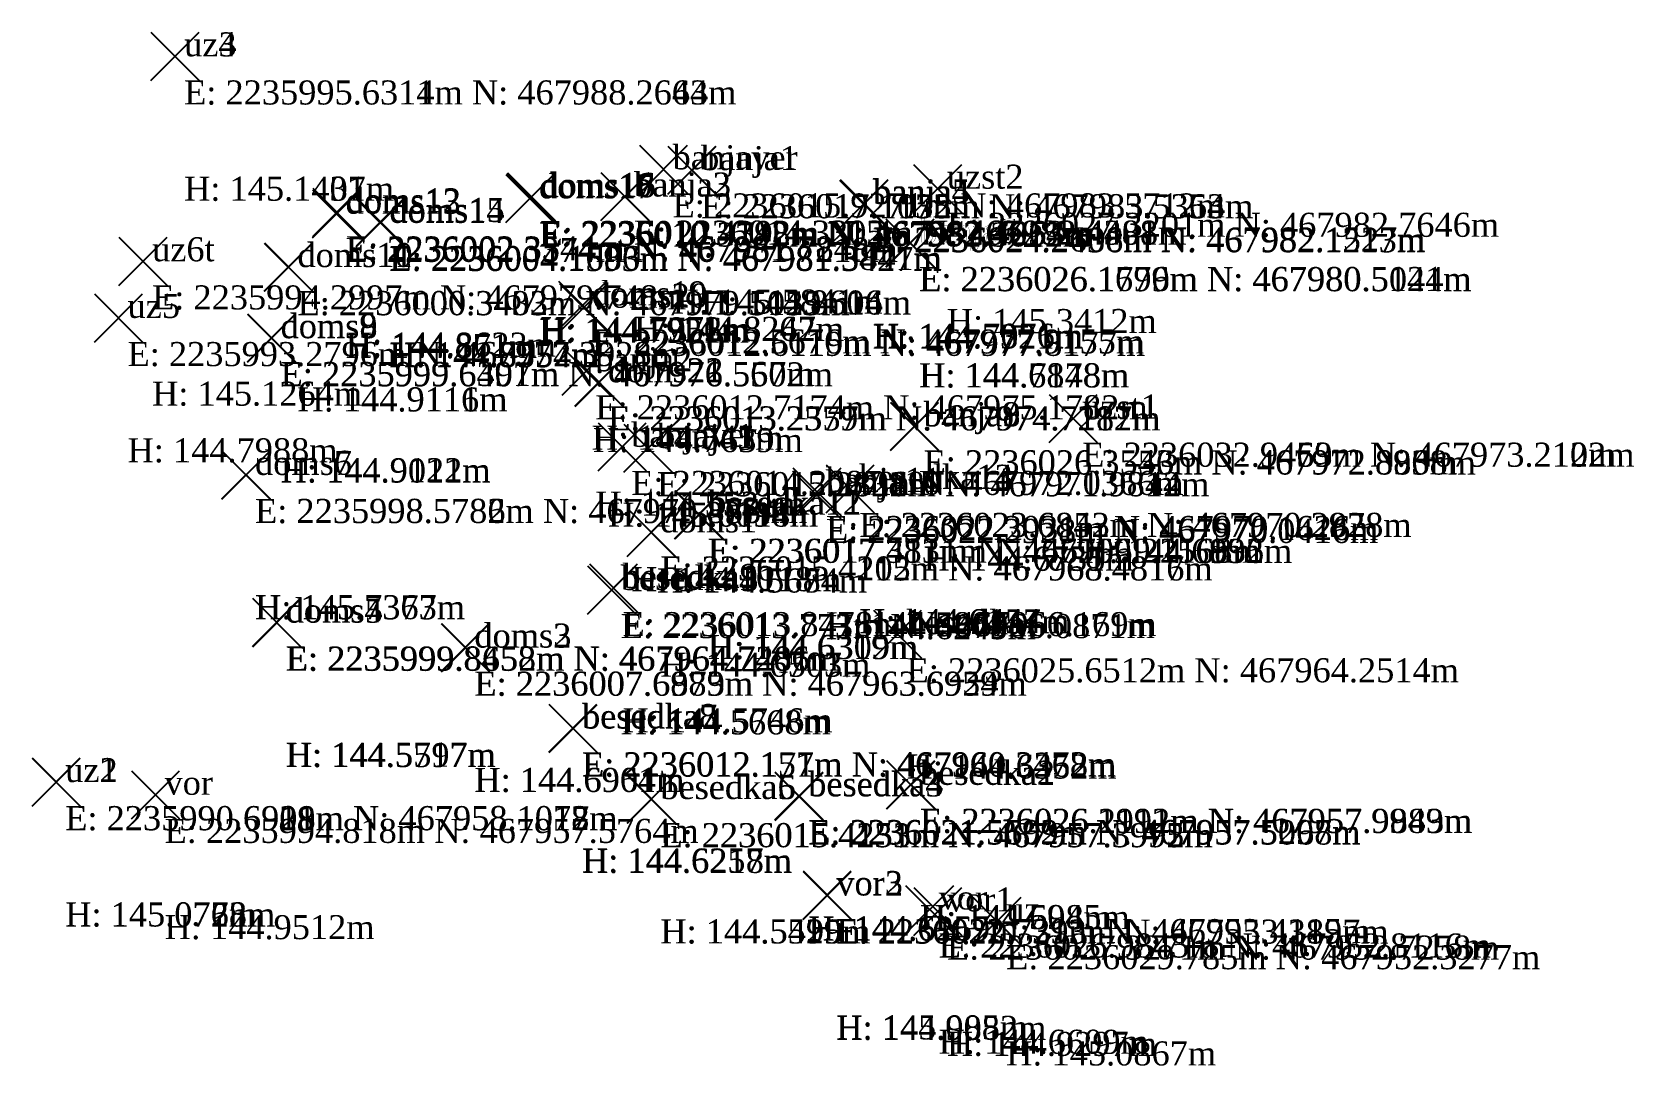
# Model space of a CAD drawing. Header units: millimetres. Extents: x 2228208 to 2236056, y 467424 to 470387.
# Drawn here: x 2235989.7 to 2236056.2, y 467946.3 to 467989.3 of the extents above.
import ezdxf

# ---------------------------------------------------------------- set-up
doc = ezdxf.new("R2010")
doc.units = ezdxf.units.MM
doc.header["$PDMODE"] = 3
doc.styles.get("Standard").update_dxf_attribs({"font": 'times.ttf'})

msp = doc.modelspace()

# ---------------------------------------------------------------- linework, layer by layer
at = {"layer": 'Survey.td2'}
for p in [(2235995.631, 467988.266, 145.141), (2235995.631, 467988.264, 145.143), (2236015.927, 467983.571, 145.584), (2236017.107, 467983.535, 144.861), (2236017.113, 467983.536, 144.861), (2236027.32, 467982.765, 145.341), (2236010.374, 467982.361, 144.792), (2236010.42, 467982.405, 144.776), (2236010.439, 467982.426, 144.797), (2236014.322, 467982.439, 144.826), (2236014.33, 467982.44, 144.825), (2236024.244, 467982.121, 144.732), (2236024.261, 467982.153, 144.708), (2236002.337, 467981.722, 144.871), (2236002.354, 467981.784, 144.862), (2236004.159, 467981.343, 144.855), (2236004.169, 467981.384, 144.875), (2236026.168, 467980.512, 144.688), (2236026.18, 467980.504, 144.715), (2235994.3, 467979.748, 145.126), (2236000.34, 467979.506, 144.912), (2236000.343, 467979.513, 144.911), (2235993.28, 467977.393, 144.799), (2236012.568, 467977.916, 144.845), (2236012.612, 467977.818, 144.764), (2235999.639, 467976.567, 144.912), (2235999.641, 467976.55, 144.901), (2236012.717, 467975.178, 144.552), (2236013.238, 467974.721, 145.009), (2236013.256, 467974.719, 145.012), (2236026.354, 467972.896, 144.675), (2236026.356, 467972.884, 144.674), (2236032.946, 467973.212, 144.689), (2236032.946, 467973.21, 144.694), (2236014.209, 467972.037, 144.512), (2236015.282, 467971.981, 144.567), (2236015.284, 467971.984, 144.568), (2235998.578, 467970.875, 145.737), (2235998.579, 467970.868, 145.737), (2236022.293, 467970.042, 144.625), (2236022.303, 467970.163, 144.581), (2236023.684, 467970.293, 144.644), (2236023.685, 467970.288, 144.616), (2236017.383, 467969.216, 144.632), (2236017.411, 467969.217, 144.631), (2236015.412, 467968.482, 144.671), (2236015.42, 467968.482, 144.65), (2236013.773, 467966.087, 144.567), (2236013.848, 467966.169, 144.575), (2235999.846, 467964.741, 144.572), (2235999.865, 467964.728, 144.56), (2236025.651, 467964.251, 144.635), (2236007.688, 467963.696, 144.696), (2236007.698, 467963.692, 144.69), (2236012.157, 467960.347, 144.626), (2236012.171, 467960.327, 144.622), (2235990.69, 467958.107, 145.078), (2235990.692, 467958.102, 145.072), (2235990.693, 467958.102, 145.076), (2236026.199, 467957.995, 144.594), (2235994.818, 467957.576, 144.951), (2236015.413, 467957.397, 144.553), (2236015.425, 467957.399, 144.549), (2236021.559, 467957.53, 144.616), (2236021.567, 467957.507, 144.627), (2236026.211, 467957.988, 144.608), (2236022.729, 467953.412, 145.005), (2236022.731, 467953.39, 144.988), (2236026.985, 467952.812, 144.661), (2236027.327, 467952.726, 144.93), (2236029.785, 467952.328, 145.087)]:
    msp.add_point(p, dxfattribs=at)

# ---------------------------------------------------------------- texts
at = {"layer": 'Heights', "color": 24}
for s, p in [(' H: 145.1407m', (2235995.631, 467982.266, 145.141)), (' H: 145.1431m', (2235995.631, 467982.264, 145.143)), (' H: 145.5841m', (2236015.927, 467977.571, 145.584)), (' H: 144.8606m', (2236017.107, 467977.535, 144.861)), (' H: 144.8614m', (2236017.113, 467977.536, 144.861)), (' H: 145.3412m', (2236027.32, 467976.765, 145.341)), (' H: 144.7921m', (2236010.374, 467976.361, 144.792)), (' H: 144.7756m', (2236010.42, 467976.405, 144.776)), (' H: 144.7972m', (2236010.439, 467976.426, 144.797)), (' H: 144.8262m', (2236014.322, 467976.439, 144.826)), (' H: 144.8247m', (2236014.33, 467976.44, 144.825)), (' H: 144.7321m', (2236024.244, 467976.121, 144.732)), (' H: 144.7076m', (2236024.261, 467976.153, 144.708)), (' H: 144.871m', (2236002.337, 467975.722, 144.871)), (' H: 144.8623m', (2236002.354, 467975.784, 144.862)), (' H: 144.8554m', (2236004.159, 467975.343, 144.855)), (' H: 144.8752m', (2236004.169, 467975.384, 144.875)), (' H: 144.6878m', (2236026.168, 467974.512, 144.688)), (' H: 144.7148m', (2236026.18, 467974.504, 144.715)), (' H: 145.1264m', (2235994.3, 467973.748, 145.126)), (' H: 144.9116m', (2236000.34, 467973.506, 144.912)), (' H: 144.9111m', (2236000.343, 467973.513, 144.911)), (' H: 144.7988m', (2235993.28, 467971.393, 144.799)), (' H: 144.845m', (2236012.568, 467971.916, 144.845)), (' H: 144.7639m', (2236012.612, 467971.818, 144.764)), (' H: 144.9122m', (2235999.639, 467970.567, 144.912)), (' H: 144.9011m', (2235999.641, 467970.55, 144.901)), (' H: 144.5521m', (2236012.717, 467969.178, 144.552)), (' H: 145.0094m', (2236013.238, 467968.721, 145.009)), (' H: 145.0118m', (2236013.256, 467968.719, 145.012)), (' H: 144.6751m', (2236026.354, 467966.896, 144.675)), (' H: 144.6735m', (2236026.356, 467966.884, 144.674)), (' H: 144.6892m', (2236032.946, 467967.212, 144.689)), (' H: 144.6936m', (2236032.946, 467967.21, 144.694)), (' H: 144.5118m', (2236014.209, 467966.037, 144.512)), (' H: 144.5674m', (2236015.282, 467965.981, 144.567)), (' H: 144.5684m', (2236015.284, 467965.984, 144.568)), (' H: 145.7367m', (2235998.578, 467964.875, 145.737)), (' H: 145.7373m', (2235998.579, 467964.868, 145.737)), (' H: 144.6245m', (2236022.293, 467964.042, 144.625)), (' H: 144.5808m', (2236022.303, 467964.163, 144.581)), (' H: 144.6444m', (2236023.684, 467964.293, 144.644)), (' H: 144.6157m', (2236023.685, 467964.288, 144.616)), (' H: 144.6319m', (2236017.383, 467963.216, 144.632)), (' H: 144.6309m', (2236017.411, 467963.217, 144.631)), (' H: 144.6707m', (2236015.412, 467962.482, 144.671)), (' H: 144.6503m', (2236015.42, 467962.482, 144.65)), (' H: 144.5668m', (2236013.773, 467960.087, 144.567)), (' H: 144.5746m', (2236013.848, 467960.169, 144.575)), (' H: 144.5717m', (2235999.846, 467958.741, 144.572)), (' H: 144.5597m', (2235999.865, 467958.728, 144.56)), (' H: 144.6352m', (2236025.651, 467958.251, 144.635)), (' H: 144.6964m', (2236007.688, 467957.696, 144.696)), (' H: 144.6901m', (2236007.698, 467957.692, 144.69)), (' H: 144.6257m', (2236012.157, 467954.347, 144.626)), (' H: 144.6218m', (2236012.171, 467954.327, 144.622)), (' H: 145.0778m', (2235990.69, 467952.107, 145.078)), (' H: 145.0723m', (2235990.692, 467952.102, 145.072)), (' H: 145.076m', (2235990.693, 467952.102, 145.076)), (' H: 144.5945m', (2236026.199, 467951.995, 144.594)), (' H: 144.608m', (2236026.211, 467951.988, 144.608)), (' H: 144.9512m', (2235994.818, 467951.576, 144.951)), (' H: 144.5529m', (2236015.413, 467951.397, 144.553)), (' H: 144.5495m', (2236015.425, 467951.399, 144.549)), (' H: 144.6157m', (2236021.559, 467951.53, 144.616)), (' H: 144.6269m', (2236021.567, 467951.507, 144.627)), (' H: 145.005m', (2236022.729, 467947.412, 145.005)), (' H: 144.9882m', (2236022.731, 467947.39, 144.988)), (' H: 144.6609m', (2236026.985, 467946.812, 144.661)), (' H: 144.9297m', (2236027.327, 467946.726, 144.93)), (' H: 145.0867m', (2236029.785, 467946.328, 145.087))]:
    msp.add_text(s, height=1, dxfattribs=at).set_placement(p)
at = {"layer": 'Positions', "color": 7}
for s, p in [(' E: 2235995.6311m N: 467988.2663m', (2235995.631, 467986.266, 145.141)), (' E: 2235995.6314m N: 467988.2644m', (2235995.631, 467986.264, 145.143)), (' E: 2236015.9271m N: 467983.5712m', (2236015.927, 467981.571, 145.584)), (' E: 2236017.1075m N: 467983.5353m', (2236017.107, 467981.535, 144.861)), (' E: 2236017.1132m N: 467983.5364m', (2236017.113, 467981.536, 144.861)), (' E: 2236027.3201m N: 467982.7646m', (2236027.32, 467980.765, 145.341)), (' E: 2236010.3742m N: 467982.3612m', (2236010.374, 467980.361, 144.792)), (' E: 2236010.4198m N: 467982.4054m', (2236010.42, 467980.405, 144.776)), (' E: 2236010.4392m N: 467982.4263m', (2236010.439, 467980.426, 144.797)), (' E: 2236014.3215m N: 467982.4388m', (2236014.322, 467980.439, 144.826)), (' E: 2236014.3302m N: 467982.4401m', (2236014.33, 467980.44, 144.825)), (' E: 2236024.2436m N: 467982.1213m', (2236024.244, 467980.121, 144.732)), (' E: 2236024.2608m N: 467982.1527m', (2236024.261, 467980.153, 144.708)), (' E: 2236002.3374m N: 467981.7218m', (2236002.337, 467979.722, 144.871)), (' E: 2236002.3544m N: 467981.784m', (2236002.354, 467979.784, 144.862)), (' E: 2236004.1593m N: 467981.3427m', (2236004.159, 467979.343, 144.855)), (' E: 2236004.1686m N: 467981.3841m', (2236004.169, 467979.384, 144.875)), (' E: 2236026.1676m N: 467980.5121m', (2236026.168, 467978.512, 144.688)), (' E: 2236026.1799m N: 467980.5044m', (2236026.18, 467978.504, 144.715)), (' E: 2235994.2997m N: 467979.748m', (2235994.3, 467977.748, 145.126)), (' E: 2236000.3403m N: 467979.5059m', (2236000.34, 467977.506, 144.912)), (' E: 2236000.3432m N: 467979.5125m', (2236000.343, 467977.513, 144.911)), (' E: 2235993.2796m N: 467977.3928m', (2235993.28, 467975.393, 144.799)), (' E: 2236012.5676m N: 467977.9155m', (2236012.568, 467975.916, 144.845)), (' E: 2236012.6119m N: 467977.8177m', (2236012.612, 467975.818, 144.764)), (' E: 2235999.6391m N: 467976.567m', (2235999.639, 467974.567, 144.912)), (' E: 2235999.6407m N: 467976.5502m', (2235999.641, 467974.55, 144.901)), (' E: 2236012.7174m N: 467975.1782m', (2236012.717, 467973.178, 144.552)), (' E: 2236013.2379m N: 467974.7212m', (2236013.238, 467972.721, 145.009)), (' E: 2236013.2557m N: 467974.7187m', (2236013.256, 467972.719, 145.012)), (' E: 2236026.3543m N: 467972.896m', (2236026.354, 467970.896, 144.675)), (' E: 2236026.3556m N: 467972.8838m', (2236026.356, 467970.884, 144.674)), (' E: 2236032.9463m N: 467973.212m', (2236032.946, 467971.212, 144.689)), (' E: 2236032.9459m N: 467973.2102m', (2236032.946, 467971.21, 144.694)), (' E: 2236014.2087m N: 467972.0366m', (2236014.209, 467970.037, 144.512)), (' E: 2236015.2822m N: 467971.9814m', (2236015.282, 467969.981, 144.567)), (' E: 2236015.2838m N: 467971.9842m', (2236015.284, 467969.984, 144.568)), (' E: 2235998.5782m N: 467970.8754m', (2235998.578, 467968.875, 145.737)), (' E: 2235998.5786m N: 467970.868m', (2235998.579, 467968.868, 145.737)), (' E: 2236022.2928m N: 467970.0416m', (2236022.293, 467968.042, 144.625)), (' E: 2236022.3031m N: 467970.1626m', (2236022.303, 467968.163, 144.581)), (' E: 2236023.6843m N: 467970.2928m', (2236023.684, 467968.293, 144.644)), (' E: 2236023.6852m N: 467970.2878m', (2236023.685, 467968.288, 144.616)), (' E: 2236017.383m N: 467969.2156m', (2236017.383, 467967.216, 144.632)), (' E: 2236017.4111m N: 467969.2168m', (2236017.411, 467967.217, 144.631)), (' E: 2236015.4115m N: 467968.4817m', (2236015.412, 467966.482, 144.671)), (' E: 2236015.4202m N: 467968.4816m', (2236015.42, 467966.482, 144.65)), (' E: 2236013.773m N: 467966.0871m', (2236013.773, 467964.087, 144.567)), (' E: 2236013.8478m N: 467966.169m', (2236013.848, 467964.169, 144.575)), (' E: 2235999.8458m N: 467964.7406m', (2235999.846, 467962.741, 144.572)), (' E: 2235999.8652m N: 467964.7281m', (2235999.865, 467962.728, 144.56)), (' E: 2236025.6512m N: 467964.2514m', (2236025.651, 467962.251, 144.635)), (' E: 2236007.6883m N: 467963.6959m', (2236007.688, 467961.696, 144.696)), (' E: 2236007.6979m N: 467963.6924m', (2236007.698, 467961.692, 144.69)), (' E: 2236012.157m N: 467960.3472m', (2236012.157, 467958.347, 144.626)), (' E: 2236012.171m N: 467960.3268m', (2236012.171, 467958.327, 144.622)), (' E: 2235990.6901m N: 467958.1072m', (2235990.69, 467956.107, 145.078)), (' E: 2235990.6919m N: 467958.1017m', (2235990.692, 467956.102, 145.072)), (' E: 2235990.6928m N: 467958.1018m', (2235990.693, 467956.102, 145.076)), (' E: 2236026.1992m N: 467957.9949m', (2236026.199, 467955.995, 144.594)), (' E: 2236026.2111m N: 467957.9883m', (2236026.211, 467955.988, 144.608)), (' E: 2235994.818m N: 467957.5764m', (2235994.818, 467955.576, 144.951)), (' E: 2236015.4131m N: 467957.3975m', (2236015.413, 467955.397, 144.553)), (' E: 2236015.4253m N: 467957.3992m', (2236015.425, 467955.399, 144.549)), (' E: 2236021.5592m N: 467957.5297m', (2236021.559, 467955.53, 144.616)), (' E: 2236021.5669m N: 467957.5068m', (2236021.567, 467955.507, 144.627)), (' E: 2236022.729m N: 467953.4115m', (2236022.729, 467951.412, 145.005)), (' E: 2236022.7313m N: 467953.3897m', (2236022.731, 467951.39, 144.988)), (' E: 2236026.9845m N: 467952.8116m', (2236026.985, 467950.812, 144.661)), (' E: 2236027.3271m N: 467952.7258m', (2236027.327, 467950.726, 144.93)), (' E: 2236029.785m N: 467952.3277m', (2236029.785, 467950.328, 145.087))]:
    msp.add_text(s, height=1, dxfattribs=at).set_placement(p)
at = {"layer": 'Survey.td2_Mark'}
for s, p in [(' uz3', (2235995.631, 467988.264)), (' uz4', (2235995.631, 467988.266)), (' banjaver', (2236015.927, 467983.571)), (' banja', (2236017.107, 467983.535)), (' banja1', (2236017.113, 467983.536)), (' uzst2', (2236027.32, 467982.765)), (' doms17', (2236010.374, 467982.361)), (' doms18', (2236010.42, 467982.405)), (' doms16', (2236010.439, 467982.426)), (' banja2', (2236014.322, 467982.439)), (' banja3', (2236014.33, 467982.44)), (' banja4', (2236024.244, 467982.121)), (' banja5', (2236024.261, 467982.153)), (' doms13', (2236002.337, 467981.722)), (' doms12', (2236002.354, 467981.784)), (' doms14', (2236004.159, 467981.343)), (' doms15', (2236004.169, 467981.384)), (' banja7', (2236026.168, 467980.512)), (' banja6', (2236026.18, 467980.504)), (' uz6t', (2235994.3, 467979.748)), (' doms11', (2236000.34, 467979.506)), (' doms10', (2236000.343, 467979.513)), (' doms19', (2236012.568, 467977.916)), (' uz5', (2235993.28, 467977.393)), (' doms20', (2236012.612, 467977.818)), (' doms9', (2235999.639, 467976.567)), (' doms8', (2235999.641, 467976.55)), (' banja2', (2236012.717, 467975.178)), (' doms21', (2236013.238, 467974.721)), (' doms22', (2236013.256, 467974.719)), (' banja9', (2236026.354, 467972.896)), (' banja8', (2236026.356, 467972.884)), (' uzst1', (2236032.946, 467973.21)), (' uzst', (2236032.946, 467973.212)), (' banjaver', (2236014.209, 467972.037)), (' banja', (2236015.282, 467971.981)), (' banja1', (2236015.284, 467971.984)), (' doms6', (2235998.578, 467970.875)), (' doms7', (2235998.579, 467970.868)), (' banja10', (2236022.293, 467970.042)), (' banja11', (2236022.303, 467970.163)), (' besedka13', (2236023.684, 467970.293)), (' besedka14', (2236023.685, 467970.288)), (' besedka12', (2236017.383, 467969.216)), (' besedka11', (2236017.411, 467969.217)), (' doms1', (2236015.412, 467968.482)), (' doms', (2236015.42, 467968.482)), (' besedka10', (2236013.773, 467966.087)), (' besedka9', (2236013.848, 467966.169)), (' doms4', (2235999.846, 467964.741)), (' doms5', (2235999.865, 467964.728)), (' besedka', (2236025.651, 467964.251)), (' doms2', (2236007.688, 467963.696)), (' doms3', (2236007.698, 467963.692)), (' besedka8', (2236012.157, 467960.347)), (' besedka7', (2236012.171, 467960.327)), (' uz2', (2235990.692, 467958.102)), (' uz1', (2235990.693, 467958.102)), (' besedka2', (2236026.199, 467957.995)), (' besedka1', (2236026.211, 467957.988)), (' uz', (2235990.69, 467958.107)), (' besedka5', (2236015.413, 467957.397)), (' besedka6', (2236015.425, 467957.399)), (' besedka4', (2236021.559, 467957.53)), (' besedka3', (2236021.567, 467957.507)), (' vor', (2235994.818, 467957.576)), (' vor3', (2236022.729, 467953.412)), (' vor2', (2236022.731, 467953.39)), (' vor1', (2236027.327, 467952.726)), (' vor', (2236026.985, 467952.812)), (' uz', (2236029.785, 467952.328))]:
    msp.add_text(s, height=1, dxfattribs=at).set_placement(p)

doc.saveas('drawing.dxf')
